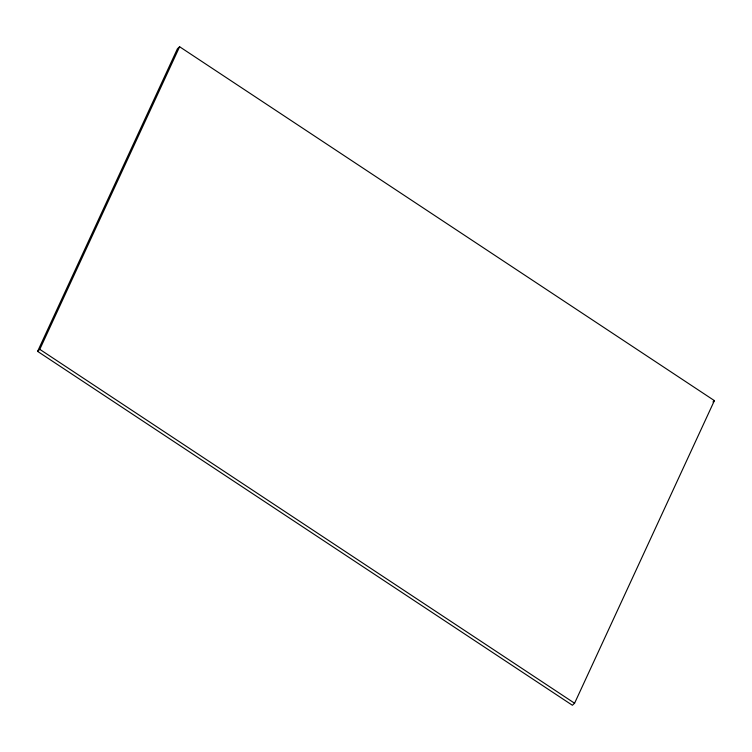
<?xml version="1.0" encoding="UTF-8"?>
<svg xmlns="http://www.w3.org/2000/svg" width="752" height="752" viewBox="0 0 752 752"><rect width="100%" height="100%" fill="white"/><g stroke="black" fill="none" stroke-linecap="round" stroke-linejoin="round"><path stroke-width="1.13" d="M37.6 351.372L177.425 48.767L179.615 46.746L714.4 400.628L574.575 703.233L572.385 705.254L37.6 351.372L39.79 349.342L179.615 46.746M712.943 401.982L714.4 400.628M39.79 349.342L574.575 703.233"/></g></svg>
